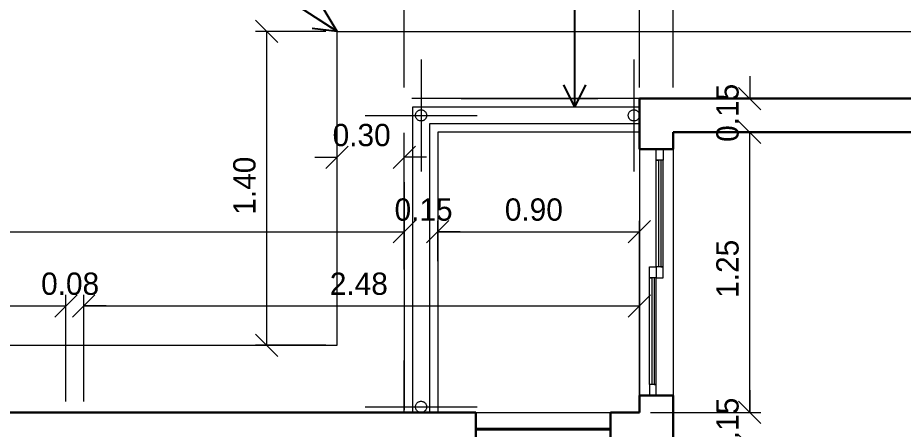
# Model space of a CAD drawing. Header units: metres. Extents: x 2.9 to 62.3, y 8 to 50.1.
# Drawn here: x 12.41 to 16.362, y 41.214 to 43.05 of the extents above; entities that cross this region are included whole.
import ezdxf
from ezdxf.enums import TextEntityAlignment as Align

# ---------------------------------------------------------------- set-up
doc = ezdxf.new("R2010")
doc.units = ezdxf.units.M
doc.header["$MEASUREMENT"] = 0
for name, pattern in [('DGN Style 2', [1.016237, 0.609742, -0.406495]), ('DGN Style 3', [1.422731, 1.016237, -0.406495]), ('DGN Style 4', [1.626995, 0.812989, -0.406495, 0.001016, -0.406495])]:
    doc.linetypes.add(name, pattern=pattern)
doc.layers.get('Defpoints').update_dxf_attribs({"lineweight": 0})
for name, color, linetype, lineweight in [('00-EDIFICACOES TÉRREO', 7, 'Continuous', 0), ('34 - Mobiliário', 7, 'Continuous', 0), ('CORNIJAS_VAR NA PLANTA PTIPO 1', 7, 'Continuous', 0), ('Cotas', 13, 'Continuous', 0), ('Level 1', 7, 'Continuous', 0), ('Level 12', 7, 'Continuous', 0), ('Level 21-1', 7, 'Continuous', 0), ('Level 24-1', 7, 'Continuous', 0), ('Level 50', 7, 'Continuous', 0), ('Level 7', 7, 'Continuous', 0)]:
    doc.layers.add(name, color=color, linetype=linetype, lineweight=lineweight)
doc.styles.add('Style-INTL_ENGINEERING', font='INTL_ENGINEERING.shx')
doc.dimstyles.get("Standard").update_dxf_attribs({"dimtxt": 0.18, "dimasz": 0.18, "dimexe": 0.18, "dimexo": 0.0625, "dimgap": 0.09, "dimtad": 0, "dimtih": 1, "dimtoh": 1, "dimdec": 4, "dimzin": 1, "dimdsep": 46, "dimtxsty": 'Standard', "dimcen": 0, "dimadec": 0, "dimazin": 0, "dimtfac": 1, "dimtdec": 4, "dimtofl": 0, "dimtmove": 0, "dimatfit": 3, "dimfxl": 0, "dimtolj": 1, "dimtzin": 1, "dimarcsym": 0})

# ---------------------------------------------------------------- blocks, each defined once
blk = doc.blocks.new('_Oblique')
at = {"color": 0, "linetype": 'ByBlock', "lineweight": -2}
blk.add_line((0.5, 0.5), (-0.5, -0.5), dxfattribs=at)
blk = doc.blocks.new('*D601')
at = {"layer": 'Cotas', "color": 2, "linetype": 'Continuous', "lineweight": 0}
for p, q in [((10.5245, 41.3385), (10.5245, 41.8137)), ((12.6245, 41.3385), (12.6245, 41.8137)), ((10.5245, 41.7642), (12.6245, 41.7642))]:
    blk.add_line(p, q, dxfattribs=at)
at = {"layer": 'Defpoints'}
for p in [(11.5745, 41.7642), (12.6245, 41.7642), (10.5245, 41.289), (12.6245, 41.289)]:
    blk.add_point(p, dxfattribs=at)
at = {"layer": 'Cotas', "color": 2, "linetype": 'Continuous', "lineweight": 0, "xscale": 0.0995, "yscale": 0.0995, "zscale": 0.0995, "rotation": 180}
blk.add_blockref('_Oblique', (10.5245, 41.7642), dxfattribs=at)
at = {"layer": 'Cotas', "color": 2, "linetype": 'Continuous', "lineweight": 0, "xscale": 0.0995, "yscale": 0.0995, "zscale": 0.0995}
blk.add_blockref('_Oblique', (12.6245, 41.7642), dxfattribs=at)
at = {"layer": 'Cotas', "color": 2, "linetype": 'Continuous', "lineweight": 0, "style": 'Style-INTL_ENGINEERING'}
blk.add_text('2.10', height=0.0995, dxfattribs=at).set_placement((11.4565, 41.8634), align=Align.MIDDLE_LEFT)
blk = doc.blocks.new('*D602')
at = {"layer": 'Cotas', "color": 2, "linetype": 'Continuous', "lineweight": 0}
for p, q in [((12.6245, 41.3385), (12.6245, 41.8137)), ((12.7045, 41.3385), (12.7045, 41.8137)), ((12.525, 41.7642), (12.6245, 41.7642)), ((12.804, 41.7642), (12.7045, 41.7642))]:
    blk.add_line(p, q, dxfattribs=at)
at = {"layer": 'Defpoints'}
for p in [(12.6645, 41.7642), (12.7045, 41.7642), (12.6245, 41.289), (12.7045, 41.289)]:
    blk.add_point(p, dxfattribs=at)
at = {"layer": 'Cotas', "color": 2, "linetype": 'Continuous', "lineweight": 0, "xscale": 0.0995, "yscale": 0.0995, "zscale": 0.0995}
blk.add_blockref('_Oblique', (12.6245, 41.7642), dxfattribs=at)
at = {"layer": 'Cotas', "color": 2, "linetype": 'Continuous', "lineweight": 0, "xscale": 0.0995, "yscale": 0.0995, "zscale": 0.0995, "rotation": 180}
blk.add_blockref('_Oblique', (12.7045, 41.7642), dxfattribs=at)
at = {"layer": 'Cotas', "color": 2, "linetype": 'Continuous', "lineweight": 0, "style": 'Style-INTL_ENGINEERING'}
blk.add_text('0.08', height=0.0995, dxfattribs=at).set_placement((12.5141, 41.8634), align=Align.MIDDLE_LEFT)
blk = doc.blocks.new('*D603')
at = {"layer": 'Cotas', "color": 2, "linetype": 'Continuous', "lineweight": 0}
for p, q in [((12.7045, 41.3385), (12.7045, 41.8137)), ((15.1843, 41.3385), (15.1843, 41.8137)), ((12.7045, 41.7642), (15.1843, 41.7642))]:
    blk.add_line(p, q, dxfattribs=at)
at = {"layer": 'Defpoints'}
for p in [(13.9444, 41.7642), (15.1843, 41.7642), (12.7045, 41.289), (15.1843, 41.289)]:
    blk.add_point(p, dxfattribs=at)
at = {"layer": 'Cotas', "color": 2, "linetype": 'Continuous', "lineweight": 0, "xscale": 0.0995, "yscale": 0.0995, "zscale": 0.0995, "rotation": 180}
blk.add_blockref('_Oblique', (12.7045, 41.7642), dxfattribs=at)
at = {"layer": 'Cotas', "color": 2, "linetype": 'Continuous', "lineweight": 0, "xscale": 0.0995, "yscale": 0.0995, "zscale": 0.0995}
blk.add_blockref('_Oblique', (15.1843, 41.7642), dxfattribs=at)
at = {"layer": 'Cotas', "color": 2, "linetype": 'Continuous', "lineweight": 0, "style": 'Style-INTL_ENGINEERING'}
blk.add_text('2.48', height=0.0995, dxfattribs=at).set_placement((13.8026, 41.8634), align=Align.MIDDLE_LEFT)
blk = doc.blocks.new('*D604')
at = {"layer": 'Cotas', "color": 2, "linetype": 'Continuous', "lineweight": 0}
for p, q in [((15.3343, 42.7385), (15.3343, 43.2739)), ((17.8346, 42.7385), (17.8346, 43.2739)), ((15.3343, 43.2244), (17.8346, 43.2244))]:
    blk.add_line(p, q, dxfattribs=at)
at = {"layer": 'Defpoints'}
for p in [(16.5844, 43.2244), (17.8346, 43.2244), (15.3343, 42.689), (17.8346, 42.689)]:
    blk.add_point(p, dxfattribs=at)
at = {"layer": 'Cotas', "color": 2, "linetype": 'Continuous', "lineweight": 0, "xscale": 0.0995, "yscale": 0.0995, "zscale": 0.0995, "rotation": 180}
blk.add_blockref('_Oblique', (15.3343, 43.2244), dxfattribs=at)
at = {"layer": 'Cotas', "color": 2, "linetype": 'Continuous', "lineweight": 0, "xscale": 0.0995, "yscale": 0.0995, "zscale": 0.0995}
blk.add_blockref('_Oblique', (17.8346, 43.2244), dxfattribs=at)
at = {"layer": 'Cotas', "color": 2, "linetype": 'Continuous', "lineweight": 0, "style": 'Style-INTL_ENGINEERING'}
blk.add_text('2.50', height=0.0995, dxfattribs=at).set_placement((16.4383, 43.3237), align=Align.MIDDLE_LEFT)
blk = doc.blocks.new('*D323')
at = {"layer": 'Cotas', "color": 2, "linetype": 'Continuous', "lineweight": 0}
for p, q in [((15.1843, 42.7385), (15.1843, 43.2739)), ((15.3343, 42.7385), (15.3343, 43.2739)), ((15.0848, 43.2244), (15.1843, 43.2244)), ((15.4338, 43.2244), (15.3343, 43.2244))]:
    blk.add_line(p, q, dxfattribs=at)
at = {"layer": 'Defpoints'}
for p in [(15.2593, 43.2244), (15.3343, 43.2244), (15.1843, 42.689), (15.3343, 42.689)]:
    blk.add_point(p, dxfattribs=at)
at = {"layer": 'Cotas', "color": 2, "linetype": 'Continuous', "lineweight": 0, "xscale": 0.0995, "yscale": 0.0995, "zscale": 0.0995}
blk.add_blockref('_Oblique', (15.1843, 43.2244), dxfattribs=at)
at = {"layer": 'Cotas', "color": 2, "linetype": 'Continuous', "lineweight": 0, "xscale": 0.0995, "yscale": 0.0995, "zscale": 0.0995, "rotation": 180}
blk.add_blockref('_Oblique', (15.3343, 43.2244), dxfattribs=at)
at = {"layer": 'Cotas', "color": 2, "linetype": 'Continuous', "lineweight": 0, "style": 'Style-INTL_ENGINEERING'}
blk.add_text('0.15', height=0.0995, dxfattribs=at).set_placement((15.1412, 43.3237), align=Align.MIDDLE_LEFT)
blk = doc.blocks.new('*D608')
at = {"layer": 'Cotas', "color": 2, "linetype": 'Continuous', "lineweight": 0}
for p, q in [((14.1346, 42.0385), (14.1346, 42.1443)), ((14.2845, 41.9635), (14.2845, 42.1443)), ((14.0351, 42.0948), (14.1346, 42.0948)), ((14.3841, 42.0948), (14.2845, 42.0948))]:
    blk.add_line(p, q, dxfattribs=at)
at = {"layer": 'Defpoints'}
for p in [(14.2096, 42.0948), (14.2845, 42.0948), (14.1346, 41.989), (14.2845, 41.914)]:
    blk.add_point(p, dxfattribs=at)
at = {"layer": 'Cotas', "color": 2, "linetype": 'Continuous', "lineweight": 0, "xscale": 0.0995, "yscale": 0.0995, "zscale": 0.0995}
blk.add_blockref('_Oblique', (14.1346, 42.0948), dxfattribs=at)
at = {"layer": 'Cotas', "color": 2, "linetype": 'Continuous', "lineweight": 0, "xscale": 0.0995, "yscale": 0.0995, "zscale": 0.0995, "rotation": 180}
blk.add_blockref('_Oblique', (14.2845, 42.0948), dxfattribs=at)
at = {"layer": 'Cotas', "color": 2, "linetype": 'Continuous', "lineweight": 0, "style": 'Style-INTL_ENGINEERING'}
blk.add_text('0.15', height=0.0995, dxfattribs=at).set_placement((14.0915, 42.1941), align=Align.MIDDLE_LEFT)
blk = doc.blocks.new('*D609')
at = {"layer": 'Cotas', "color": 2, "linetype": 'Continuous', "lineweight": 0}
for p, q in [((14.2845, 41.9635), (14.2845, 42.1443)), ((15.1843, 41.3385), (15.1843, 42.1443)), ((14.2845, 42.0948), (15.1843, 42.0948))]:
    blk.add_line(p, q, dxfattribs=at)
at = {"layer": 'Defpoints'}
for p in [(14.7344, 42.0948), (15.1843, 42.0948), (14.2845, 41.914), (15.1843, 41.289)]:
    blk.add_point(p, dxfattribs=at)
at = {"layer": 'Cotas', "color": 2, "linetype": 'Continuous', "lineweight": 0, "xscale": 0.0995, "yscale": 0.0995, "zscale": 0.0995, "rotation": 180}
blk.add_blockref('_Oblique', (14.2845, 42.0948), dxfattribs=at)
at = {"layer": 'Cotas', "color": 2, "linetype": 'Continuous', "lineweight": 0, "xscale": 0.0995, "yscale": 0.0995, "zscale": 0.0995}
blk.add_blockref('_Oblique', (15.1843, 42.0948), dxfattribs=at)
at = {"layer": 'Cotas', "color": 2, "linetype": 'Continuous', "lineweight": 0, "style": 'Style-INTL_ENGINEERING'}
blk.add_text('0.90', height=0.0995, dxfattribs=at).set_placement((14.5836, 42.1941), align=Align.MIDDLE_LEFT)
blk = doc.blocks.new('*D324')
at = {"layer": 'Cotas', "color": 2, "linetype": 'Continuous', "lineweight": 0}
for p, q in [((10.3745, 41.3385), (10.3745, 42.1443)), ((14.1346, 42.0385), (14.1346, 42.1443)), ((10.3745, 42.0948), (14.1346, 42.0948))]:
    blk.add_line(p, q, dxfattribs=at)
at = {"layer": 'Defpoints'}
for p in [(12.2546, 42.0948), (14.1346, 42.0948), (14.1346, 41.989), (10.3745, 41.289)]:
    blk.add_point(p, dxfattribs=at)
at = {"layer": 'Cotas', "color": 2, "linetype": 'Continuous', "lineweight": 0, "xscale": 0.0995, "yscale": 0.0995, "zscale": 0.0995, "rotation": 180}
blk.add_blockref('_Oblique', (10.3745, 42.0948), dxfattribs=at)
at = {"layer": 'Cotas', "color": 2, "linetype": 'Continuous', "lineweight": 0, "xscale": 0.0995, "yscale": 0.0995, "zscale": 0.0995}
blk.add_blockref('_Oblique', (14.1346, 42.0948), dxfattribs=at)
at = {"layer": 'Cotas', "color": 2, "linetype": 'Continuous', "lineweight": 0, "style": 'Style-INTL_ENGINEERING'}
blk.add_text('3.76', height=0.0995, dxfattribs=at).set_placement((12.11, 42.1941), align=Align.MIDDLE_LEFT)
blk = doc.blocks.new('*D610')
at = {"layer": 'Cotas', "color": 2, "linetype": 'Continuous', "lineweight": 0}
for p, q in [((15.1845, 42.8385), (15.1845, 43.6369)), ((22.9646, 42.7385), (22.9646, 43.6369)), ((15.1845, 43.5874), (22.9646, 43.5874))]:
    blk.add_line(p, q, dxfattribs=at)
at = {"layer": 'Defpoints'}
for p in [(19.0745, 43.5874), (22.9646, 43.5874), (15.1845, 42.789), (22.9646, 42.689)]:
    blk.add_point(p, dxfattribs=at)
at = {"layer": 'Cotas', "color": 2, "linetype": 'Continuous', "lineweight": 0, "xscale": 0.0995, "yscale": 0.0995, "zscale": 0.0995, "rotation": 180}
blk.add_blockref('_Oblique', (15.1845, 43.5874), dxfattribs=at)
at = {"layer": 'Cotas', "color": 2, "linetype": 'Continuous', "lineweight": 0, "xscale": 0.0995, "yscale": 0.0995, "zscale": 0.0995}
blk.add_blockref('_Oblique', (22.9646, 43.5874), dxfattribs=at)
at = {"layer": 'Cotas', "color": 2, "linetype": 'Continuous', "lineweight": 0, "style": 'Style-INTL_ENGINEERING'}
blk.add_text('7.78', height=0.0995, dxfattribs=at).set_placement((18.9328, 43.6866), align=Align.MIDDLE_LEFT)
blk = doc.blocks.new('*D325')
at = {"layer": 'Cotas', "color": 2, "linetype": 'Continuous', "lineweight": 0}
for p, q in [((14.1346, 42.7385), (14.1346, 43.6369)), ((15.1845, 42.8385), (15.1845, 43.6369)), ((14.1346, 43.5874), (15.1845, 43.5874))]:
    blk.add_line(p, q, dxfattribs=at)
at = {"layer": 'Defpoints'}
for p in [(14.6595, 43.5874), (15.1845, 43.5874), (15.1845, 42.789), (14.1346, 42.689)]:
    blk.add_point(p, dxfattribs=at)
at = {"layer": 'Cotas', "color": 2, "linetype": 'Continuous', "lineweight": 0, "xscale": 0.0995, "yscale": 0.0995, "zscale": 0.0995, "rotation": 180}
blk.add_blockref('_Oblique', (14.1346, 43.5874), dxfattribs=at)
at = {"layer": 'Cotas', "color": 2, "linetype": 'Continuous', "lineweight": 0, "xscale": 0.0995, "yscale": 0.0995, "zscale": 0.0995}
blk.add_blockref('_Oblique', (15.1845, 43.5874), dxfattribs=at)
at = {"layer": 'Cotas', "color": 2, "linetype": 'Continuous', "lineweight": 0, "style": 'Style-INTL_ENGINEERING'}
blk.add_text('1.05', height=0.0995, dxfattribs=at).set_placement((14.5415, 43.6866), align=Align.MIDDLE_LEFT)
blk = doc.blocks.new('*D328')
at = {"layer": 'Cotas', "color": 2, "linetype": 'Continuous', "lineweight": 0}
for p, q in [((13.7851, 42.989), (13.4709, 42.989)), ((13.5204, 42.989), (13.5204, 41.589)), ((13.7851, 41.589), (13.4709, 41.589))]:
    blk.add_line(p, q, dxfattribs=at)
at = {"layer": 'Defpoints'}
for p in [(13.8346, 42.989), (13.5204, 42.289), (13.5204, 41.589), (13.8346, 41.589)]:
    blk.add_point(p, dxfattribs=at)
at = {"layer": 'Cotas', "color": 2, "linetype": 'Continuous', "lineweight": 0, "xscale": 0.0995, "yscale": 0.0995, "zscale": 0.0995}
for p, rotation in [((13.5204, 42.989), 90), ((13.5204, 41.589), 270)]:
    blk.add_blockref('_Oblique', p, dxfattribs=dict(at, rotation=rotation))
at = {"layer": 'Cotas', "color": 2, "linetype": 'Continuous', "lineweight": 0, "style": 'Style-INTL_ENGINEERING'}
blk.add_text('1.40', height=0.0995, rotation=90, dxfattribs=at).set_placement((13.4212, 42.171), align=Align.MIDDLE_LEFT)
blk = doc.blocks.new('*D333')
at = {"layer": 'Cotas', "color": 2, "linetype": 'Continuous', "lineweight": 0}
for p, q in [((14.1346, 42.7385), (14.1346, 43.9514)), ((27.2738, 43.4886), (27.2738, 43.9514)), ((27.2738, 43.9019), (14.1346, 43.9019))]:
    blk.add_line(p, q, dxfattribs=at)
at = {"layer": 'Defpoints'}
for p in [(14.1346, 43.9019), (20.7042, 43.9019), (27.2738, 43.4391), (14.1346, 42.689)]:
    blk.add_point(p, dxfattribs=at)
at = {"layer": 'Cotas', "color": 2, "linetype": 'Continuous', "lineweight": 0, "xscale": 0.0995, "yscale": 0.0995, "zscale": 0.0995, "rotation": 180}
blk.add_blockref('_Oblique', (14.1346, 43.9019), dxfattribs=at)
at = {"layer": 'Cotas', "color": 2, "linetype": 'Continuous', "lineweight": 0, "xscale": 0.0995, "yscale": 0.0995, "zscale": 0.0995}
blk.add_blockref('_Oblique', (27.2738, 43.9019), dxfattribs=at)
at = {"layer": 'Cotas', "color": 2, "linetype": 'Continuous', "lineweight": 0, "style": 'Style-INTL_ENGINEERING'}
blk.add_text('13.14', height=0.0995, dxfattribs=at).set_placement((20.5739, 44.0012), align=Align.MIDDLE_LEFT)
blk = doc.blocks.new('*D645')
at = {"layer": 'Cotas', "color": 2, "linetype": 'Continuous', "lineweight": 0}
for p, q in [((15.6763, 41.3885), (15.6763, 41.289)), ((15.234, 41.289), (15.7258, 41.289)), ((15.304, 41.139), (15.7258, 41.139)), ((15.6763, 41.0395), (15.6763, 41.139))]:
    blk.add_line(p, q, dxfattribs=at)
at = {"layer": 'Defpoints'}
for p in [(15.1845, 41.289), (15.6763, 41.289), (15.6763, 41.214), (15.2545, 41.139)]:
    blk.add_point(p, dxfattribs=at)
at = {"layer": 'Cotas', "color": 2, "linetype": 'Continuous', "lineweight": 0, "xscale": 0.0995, "yscale": 0.0995, "zscale": 0.0995}
for p, rotation in [((15.6763, 41.289), 270), ((15.6763, 41.139), 90)]:
    blk.add_blockref('_Oblique', p, dxfattribs=dict(at, rotation=rotation))
at = {"layer": 'Cotas', "color": 2, "linetype": 'Continuous', "lineweight": 0, "style": 'Style-INTL_ENGINEERING'}
blk.add_text('0.15', height=0.0995, rotation=90, dxfattribs=at).set_placement((15.5771, 41.096), align=Align.MIDDLE_LEFT)
blk = doc.blocks.new('*D646')
at = {"layer": 'Cotas', "color": 2, "linetype": 'Continuous', "lineweight": 0}
for p, q in [((15.3841, 42.539), (15.7258, 42.539)), ((15.6763, 41.289), (15.6763, 42.539)), ((15.234, 41.289), (15.7258, 41.289))]:
    blk.add_line(p, q, dxfattribs=at)
at = {"layer": 'Defpoints'}
for p in [(15.3346, 42.539), (15.6763, 42.539), (15.6763, 41.914), (15.1845, 41.289)]:
    blk.add_point(p, dxfattribs=at)
at = {"layer": 'Cotas', "color": 2, "linetype": 'Continuous', "lineweight": 0, "xscale": 0.0995, "yscale": 0.0995, "zscale": 0.0995}
for p, rotation in [((15.6763, 42.539), 90), ((15.6763, 41.289), 270)]:
    blk.add_blockref('_Oblique', p, dxfattribs=dict(at, rotation=rotation))
at = {"layer": 'Cotas', "color": 2, "linetype": 'Continuous', "lineweight": 0, "style": 'Style-INTL_ENGINEERING'}
blk.add_text('1.25', height=0.0995, rotation=90, dxfattribs=at).set_placement((15.5771, 41.8003), align=Align.MIDDLE_LEFT)
blk = doc.blocks.new('*D647')
at = {"layer": 'Cotas', "color": 2, "linetype": 'Continuous', "lineweight": 0}
for p, q in [((15.6763, 42.7885), (15.6763, 42.689)), ((15.234, 42.689), (15.7258, 42.689)), ((15.3841, 42.539), (15.7258, 42.539)), ((15.6763, 42.4395), (15.6763, 42.539))]:
    blk.add_line(p, q, dxfattribs=at)
at = {"layer": 'Defpoints'}
for p in [(15.1845, 42.689), (15.6763, 42.689), (15.6763, 42.614), (15.3346, 42.539)]:
    blk.add_point(p, dxfattribs=at)
at = {"layer": 'Cotas', "color": 2, "linetype": 'Continuous', "lineweight": 0, "xscale": 0.0995, "yscale": 0.0995, "zscale": 0.0995}
for p, rotation in [((15.6763, 42.689), 270), ((15.6763, 42.539), 90)]:
    blk.add_blockref('_Oblique', p, dxfattribs=dict(at, rotation=rotation))
at = {"layer": 'Cotas', "color": 2, "linetype": 'Continuous', "lineweight": 0, "style": 'Style-INTL_ENGINEERING'}
blk.add_text('0.15', height=0.0995, rotation=90, dxfattribs=at).set_placement((15.5771, 42.496), align=Align.MIDDLE_LEFT)
blk = doc.blocks.new('TerminatorOpen')
at = {"color": 0, "linetype": 'ByBlock', "lineweight": -2}
for q in [(-1, 0.5), (-1, 0), (-1, -0.5)]:
    blk.add_line((0, 0), q, dxfattribs=at)
blk = doc.blocks.new('*D400')
at = {"layer": 'Cotas', "color": 2, "linetype": 'Continuous', "lineweight": 0}
for p, q in [((13.8346, 42.3374), (13.8346, 42.4767)), ((14.1346, 42.3245), (14.1346, 42.4767)), ((13.735, 42.4272), (13.8346, 42.4272)), ((14.234, 42.4272), (14.1346, 42.4272))]:
    blk.add_line(p, q, dxfattribs=at)
at = {"layer": 'Defpoints'}
for p in [(13.8346, 42.4272), (13.9655, 42.4272), (13.8346, 42.2879), (14.1346, 42.275)]:
    blk.add_point(p, dxfattribs=at)
at = {"layer": 'Cotas', "color": 2, "linetype": 'Continuous', "lineweight": 0, "xscale": 0.0995, "yscale": 0.0995, "zscale": 0.0995}
blk.add_blockref('_Oblique', (13.8346, 42.4272), dxfattribs=at)
at = {"layer": 'Cotas', "color": 2, "linetype": 'Continuous', "lineweight": 0, "xscale": 0.0995, "yscale": 0.0995, "zscale": 0.0995, "rotation": 180}
blk.add_blockref('_Oblique', (14.1346, 42.4272), dxfattribs=at)
at = {"layer": 'Cotas', "color": 2, "linetype": 'Continuous', "lineweight": 0, "style": 'Style-INTL_ENGINEERING'}
blk.add_text('0.30', height=0.0995, dxfattribs=at).set_placement((13.8151, 42.5265), align=Align.MIDDLE_LEFT)
blk = doc.blocks.new('J140B1')
at = {"layer": '34 - Mobiliário', "color": 7, "linetype": 'Continuous', "lineweight": 40}
blk.add_line((0, 0.075), (0.6, 0.075), dxfattribs=at)
at = {"layer": 'CORNIJAS_VAR NA PLANTA PTIPO 1', "color": 7, "linetype": 'Continuous', "lineweight": 30}
for p, q in [((0, 0), (0, 0.15)), ((0.6, 0), (0.6, 0.15))]:
    blk.add_line(p, q, dxfattribs=at)
at = {"layer": 'CORNIJAS_VAR NA PLANTA PTIPO 1', "color": 7, "linetype": 'Continuous', "lineweight": 0}
for p, q in [((0, 0.15), (0.6, 0.15)), ((0, 0), (0.6, 0))]:
    blk.add_line(p, q, dxfattribs=at)
blk = doc.blocks.new('*U77')
at = {"layer": '00-EDIFICACOES TÉRREO', "color": 7, "linetype": 'Continuous', "lineweight": 13, "extrusion": (0, 0, -1), "flags": 128}
for points in [[(0.03002, 0.54999), (0.03002, 0.5), (0.00004, 0.49999), (0.00002, 0.54998)], [(0.03, 0.02499), (0.03002, 0.5), (0.02002, 0.5), (0.01998, 0.025)], [(0.01004, 0.5), (0.01, 0.02498), (0, 0.02501), (0.00004, 0.49999)], [(0.03, -0.02499), (0.03, 0.02499), (0, 0.02501), (0, -0.025)], [(0.00002, 0.02497), (0.00004, -0.02501), (-0.02996, -0.02501), (-0.02996, 0.02498)], [(0, -0.50002), (0.00004, -0.02501), (-0.01, -0.02499), (-0.00998, -0.5)], [(-0.01996, -0.02502), (-0.01998, -0.50002), (-0.02998, -0.50001), (-0.02996, -0.02501)], [(0, -0.55001), (0, -0.50002), (-0.02998, -0.50001), (-0.02998, -0.55002)]]:
    blk.add_lwpolyline(points, close=True, dxfattribs=at)
at = {"layer": 'CORNIJAS_VAR NA PLANTA PTIPO 1', "color": 7, "linetype": 'Continuous', "lineweight": 0}
for p, q in [((-0.07506, 0.55), (-0.07502, -0.55002)), ((0.07502, 0.55001), (0.07506, -0.55001))]:
    blk.add_line(p, q, dxfattribs=at)
at = {"layer": 'CORNIJAS_VAR NA PLANTA PTIPO 1', "color": 7, "linetype": 'Continuous', "lineweight": 30, "extrusion": (0, 0, -1), "flags": 128}
for points in [[(0.07506, 0.55), (-0.07502, 0.55001)], [(0.07504, -0.55001), (-0.07504, -0.55001)]]:
    blk.add_lwpolyline(points, dxfattribs=at)
blk = doc.blocks.new('*U217')
at = {"layer": 'Level 1', "color": 3, "linetype": 'DGN Style 4', "lineweight": 0}
for p, q in [((0, 0.25), (0, -0.25)), ((0.25, 0), (-0.25, 0))]:
    blk.add_line(p, q, dxfattribs=at)
at = {"layer": 'Level 50', "color": 190, "linetype": 'DGN Style 2', "lineweight": 0, "extrusion": (0, 0, -1)}
blk.add_circle((0, 0), 0.025, dxfattribs=at)
blk = doc.blocks.new('*U218')
at = {"layer": 'Level 1', "color": 3, "linetype": 'DGN Style 4', "lineweight": 0}
blk.add_line((0, 0.25), (0, -0.25), dxfattribs=at)
at = {"layer": 'Level 50', "color": 190, "linetype": 'DGN Style 2', "lineweight": 0, "extrusion": (0, 0, -1)}
blk.add_circle((0, 0), 0.025, dxfattribs=at)
blk = doc.blocks.new('*U219')
at = {"layer": 'Level 1', "color": 3, "linetype": 'DGN Style 4', "lineweight": 0}
blk.add_line((0.25, 0), (-0.25, 0), dxfattribs=at)
at = {"layer": 'Level 50', "color": 190, "linetype": 'DGN Style 2', "lineweight": 0, "extrusion": (0, 0, -1)}
blk.add_circle((0, 0), 0.025, dxfattribs=at)
blk = doc.blocks.new('*U196')
at = {"layer": 'Level 21-1', "color": 7, "linetype": 'Continuous', "lineweight": 13}
for p, q in [((-16.665, 3.1722), (-7.235, 3.1722)), ((-16.665, 1.7722), (-16.665, 3.1722)), ((-20.425, 1.7722), (-16.665, 1.7722))]:
    blk.add_line(p, q, dxfattribs=at)
at = {"layer": 'Level 50', "color": 190, "linetype": 'Continuous', "lineweight": 13, "flags": 128}
for points in [[(-15.315, 2.8347), (-16.3275, 2.8347), (-16.3275, 1.4722)], [(-15.315, 2.7597), (-16.2525, 2.7597), (-16.2525, 1.4722)]]:
    blk.add_lwpolyline(points, dxfattribs=at)
at = {"layer": 'Level 7', "color": 7, "linetype": 'DGN Style 3', "lineweight": 13, "flags": 128}
blk.add_lwpolyline([(-15.315, 2.8722), (-16.365, 2.8722), (-16.365, 1.4722)], dxfattribs=at)
at = {"layer": 'Level 7', "color": 7, "linetype": 'Continuous', "lineweight": 13, "flags": 128}
blk.add_lwpolyline([(-15.315, 2.7222), (-16.215, 2.7222), (-16.215, 1.4722)], dxfattribs=at)
at = {"layer": 'Level 50', "color": 190, "linetype": 'DGN Style 2', "lineweight": 0, "extrusion": (0, 0, -1)}
for name, p in [('*U217', (16.29, 2.7972)), ('*U218', (15.34, 2.7972)), ('*U219', (16.29, 1.4972))]:
    blk.add_blockref(name, p, dxfattribs=at)

msp = doc.modelspace()

# ---------------------------------------------------------------- linework, layer by layer
at = {"layer": 'CORNIJAS_VAR NA PLANTA PTIPO 1', "color": 7, "linetype": 'Continuous', "lineweight": 30}
for p, q in [((17.9845, 42.689), (15.1845, 42.689)), ((15.1845, 42.4641), (15.1845, 42.689)), ((17.8346, 42.539), (15.3346, 42.539)), ((15.3346, 42.464), (15.3346, 42.539)), ((15.1845, 41.289), (15.1845, 41.364)), ((15.3346, 39.489), (15.3346, 41.364)), ((14.4545, 41.289), (10.3745, 41.289)), ((15.1845, 41.289), (15.0545, 41.289))]:
    msp.add_line(p, q, dxfattribs=at)
at = {"layer": 'Level 24-1', "color": 7, "linetype": 'DGN Style 2', "lineweight": 0, "flags": 128}
msp.add_lwpolyline([(33.7253, 41.9391), (38.0346, 41.939), (38.0346, 42.689), (46.8646, 42.689), (46.8646, 41.289), (50.6245, 41.289), (50.6245, 34.579), (49.9246, 34.579), (49.9246, 34.079), (49.3745, 33.529), (39.8467, 33.529), (39.2267, 32.909), (31.9114, 32.909), (31.6938, 33.1263), (29.3053, 33.1263), (29.0877, 32.909), (21.7724, 32.909), (21.1524, 33.529), (11.6245, 33.529), (11.0746, 34.079), (11.0746, 34.579), (10.3745, 34.579), (10.3745, 41.289), (14.1346, 41.289), (14.1346, 42.689), (22.9645, 42.689), (22.9645, 41.939), (27.2738, 41.939), (27.2738, 46.7246), (33.7241, 46.7246), (33.7253, 41.9391)], dxfattribs=at)

# ---------------------------------------------------------------- block references
at = {"layer": 'CORNIJAS_VAR NA PLANTA PTIPO 1', "color": 7, "linetype": 'Continuous', "lineweight": 0, "extrusion": (0, 0, -1)}
msp.add_blockref('*U77', (-15.2596, 41.914), dxfattribs=at)
at = {"layer": 'CORNIJAS_VAR NA PLANTA PTIPO 1', "color": 7, "linetype": 'Continuous', "lineweight": 30, "xscale": 0.9999953433792164, "yscale": -0.9999953433792164}
msp.add_blockref('J140B1', (14.4545, 41.289), dxfattribs=at)
at = {"layer": 'Level 21-1', "color": 7, "linetype": 'Continuous', "lineweight": 13}
msp.add_blockref('*U196', (30.4996, 39.8168), dxfattribs=at)

# ---------------------------------------------------------------- dimensions: what is measured, and where the dimension line sits
at = {"layer": 'Cotas', "color": 2, "linetype": 'Continuous', "lineweight": 0}
for base, p1, p2, angle, picture, middle in [((14.1346, 43.9019), (27.2738, 43.4391), (14.1346, 42.689), 180, '*D333', (20.7042, 43.9019)), ((13.5204, 41.589), (13.8346, 42.989), (13.8346, 41.589), 270, '*D328', (13.5204, 42.289)), ((15.6763, 42.539), (15.1845, 41.289), (15.3346, 42.539), 90, '*D646', (15.6763, 41.914))]:
    dim = msp.add_linear_dim(base=base, p1=p1, p2=p2, angle=angle, dimstyle='Standard', override={"dimtxt": 0.0995, "dimasz": 0.0995, "dimexe": 0.0495, "dimexo": 0.0495, "dimgap": 0.0495, "dimtad": 1, "dimtih": 0, "dimtoh": 0, "dimdec": 2, "dimzin": 3, "dimtxsty": 'Style-INTL_ENGINEERING', "dimblk": 'Oblique', "dimclre": 2, "dimtdec": 2, "dimatfit": 1, "dimtolj": 0, "dimtzin": 3, "dimlwe": 0}, dxfattribs=at)
    dim.commit()
    dim.dimension.update_dxf_attribs({"geometry": picture, "text_midpoint": middle})
for base, p1, p2, picture, middle in [((15.1845, 43.5874), (14.1346, 42.689), (15.1845, 42.789), '*D325', (14.6595, 43.5874)), ((22.9645, 43.5874), (15.1845, 42.789), (22.9645, 42.689), '*D610', (19.0745, 43.5874)), ((17.8346, 43.2244), (15.3343, 42.689), (17.8346, 42.689), '*D604', (16.5844, 43.2244)), ((14.1346, 42.0948), (10.3745, 41.289), (14.1346, 41.989), '*D324', (12.2546, 42.0948)), ((15.1843, 42.0948), (14.2845, 41.914), (15.1843, 41.289), '*D609', (14.7344, 42.0948)), ((12.6245, 41.7642), (10.5245, 41.289), (12.6245, 41.289), '*D601', (11.5745, 41.7642)), ((15.1843, 41.7642), (12.7045, 41.289), (15.1843, 41.289), '*D603', (13.9444, 41.7642))]:
    dim = msp.add_linear_dim(base=base, p1=p1, p2=p2, dimstyle='Standard', override={"dimtxt": 0.0995, "dimasz": 0.0995, "dimexe": 0.0495, "dimexo": 0.0495, "dimgap": 0.0495, "dimtad": 1, "dimtih": 0, "dimtoh": 0, "dimdec": 2, "dimzin": 3, "dimtxsty": 'Style-INTL_ENGINEERING', "dimblk": 'Oblique', "dimclre": 2, "dimtdec": 2, "dimatfit": 1, "dimfrac": 2, "dimtolj": 0, "dimtzin": 3, "dimlwe": 0}, dxfattribs=at)
    dim.commit()
    dim.dimension.update_dxf_attribs({"geometry": picture, "text_midpoint": middle})
for base, p1, p2, picture, middle in [((15.3343, 43.2244), (15.1843, 42.689), (15.3343, 42.689), '*D323', (15.2593, 43.2244)), ((14.2845, 42.0948), (14.1346, 41.989), (14.2845, 41.914), '*D608', (14.2096, 42.0948)), ((12.7045, 41.7642), (12.6245, 41.289), (12.7045, 41.289), '*D602', (12.6645, 41.7642))]:
    dim = msp.add_linear_dim(base=base, p1=p1, p2=p2, dimstyle='Standard', override={"dimtxt": 0.0995, "dimasz": 0.0995, "dimexe": 0.0495, "dimexo": 0.0495, "dimgap": 0.0495, "dimtad": 1, "dimtih": 0, "dimtoh": 0, "dimdec": 2, "dimzin": 3, "dimtxsty": 'Style-INTL_ENGINEERING', "dimblk": 'Oblique', "dimclre": 2, "dimtdec": 2, "dimatfit": 1, "dimfrac": 2, "dimtolj": 0, "dimtzin": 3, "dimlwe": 0}, dxfattribs=at)
    dim.commit()
    dim.dimension.update_dxf_attribs({"geometry": picture, "text_midpoint": middle, "dimtype": 160})
for base, p1, p2, angle, override, picture, middle in [((15.6763, 42.689), (15.3346, 42.539), (15.1845, 42.689), 90, {"dimtxt": 0.0995, "dimasz": 0.0995, "dimexe": 0.0495, "dimexo": 0.0495, "dimgap": 0.0495, "dimtad": 1, "dimtih": 0, "dimtoh": 0, "dimdec": 2, "dimzin": 3, "dimtxsty": 'Style-INTL_ENGINEERING', "dimblk": 'Oblique', "dimclre": 2, "dimtdec": 2, "dimatfit": 1, "dimtolj": 0, "dimtzin": 3, "dimlwe": 0}, '*D647', (15.6763, 42.614)), ((13.8346, 42.4272), (14.1346, 42.275), (13.8346, 42.2879), 180, {"dimtxt": 0.0995, "dimasz": 0.0995, "dimexe": 0.0495, "dimexo": 0.0495, "dimgap": 0.0495, "dimtad": 1, "dimtih": 0, "dimtoh": 0, "dimdec": 2, "dimzin": 3, "dimtxsty": 'Style-INTL_ENGINEERING', "dimblk": 'Oblique', "dimclre": 2, "dimtdec": 2, "dimatfit": 1, "dimfrac": 2, "dimtolj": 0, "dimtzin": 3, "dimlwe": 0}, '*D400', (13.9655, 42.4272)), ((15.6763, 41.289), (15.2545, 41.139), (15.1845, 41.289), 90, {"dimtxt": 0.0995, "dimasz": 0.0995, "dimexe": 0.0495, "dimexo": 0.0495, "dimgap": 0.0495, "dimtad": 1, "dimtih": 0, "dimtoh": 0, "dimdec": 2, "dimzin": 3, "dimtxsty": 'Style-INTL_ENGINEERING', "dimblk": 'Oblique', "dimclre": 2, "dimtdec": 2, "dimatfit": 1, "dimtolj": 0, "dimtzin": 3, "dimlwe": 0}, '*D645', (15.6763, 41.214))]:
    dim = msp.add_linear_dim(base=base, p1=p1, p2=p2, angle=angle, dimstyle='Standard', override=override, dxfattribs=at)
    dim.commit()
    dim.dimension.update_dxf_attribs({"geometry": picture, "text_midpoint": middle, "dimtype": 160})

# ---------------------------------------------------------------- leaders
at = {"layer": 'Level 12', "color": 2, "linetype": 'Continuous', "lineweight": 13}
for points in [[(14.896, 42.6515), (14.896, 44.6317)], [(13.8346, 42.989), (12.484, 43.8625)]]:
    msp.add_leader(points, dimstyle='Standard', override={"dimtxt": 0.0995, "dimasz": 0.0995, "dimgap": 0, "dimtad": 1, "dimtxsty": 'Style-INTL_ENGINEERING', "dimldrblk": 'TerminatorOpen'}, dxfattribs=at)

doc.saveas('drawing.dxf')
